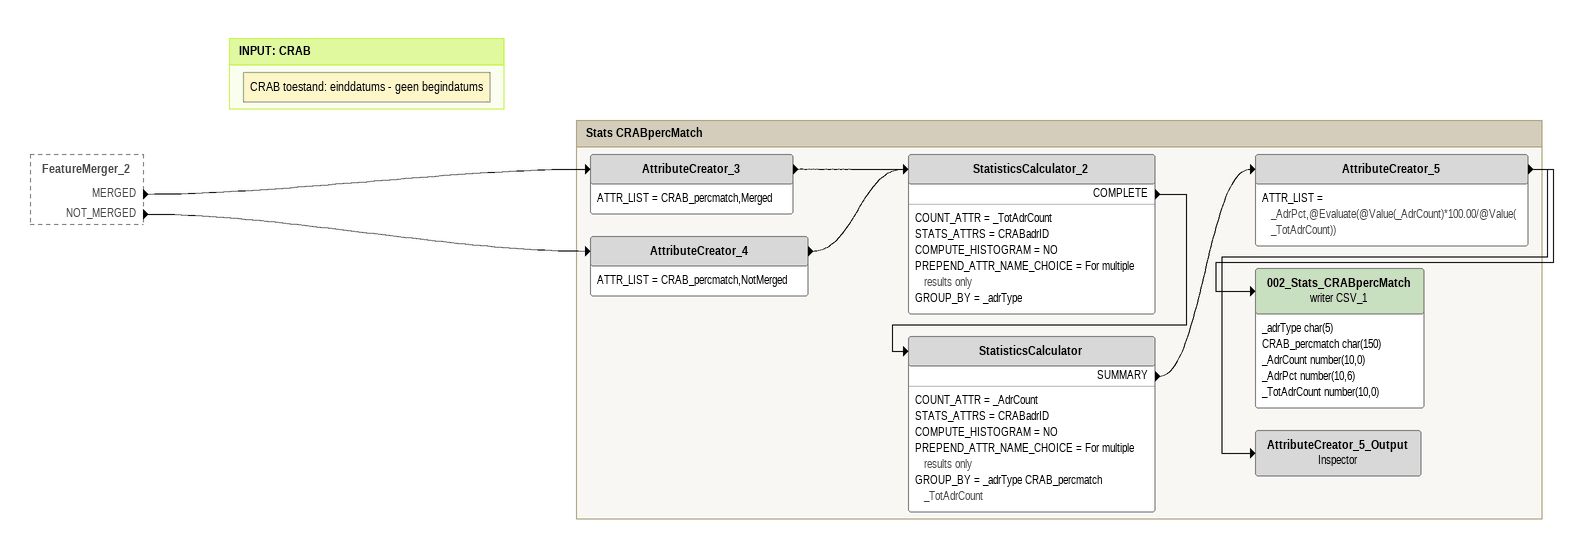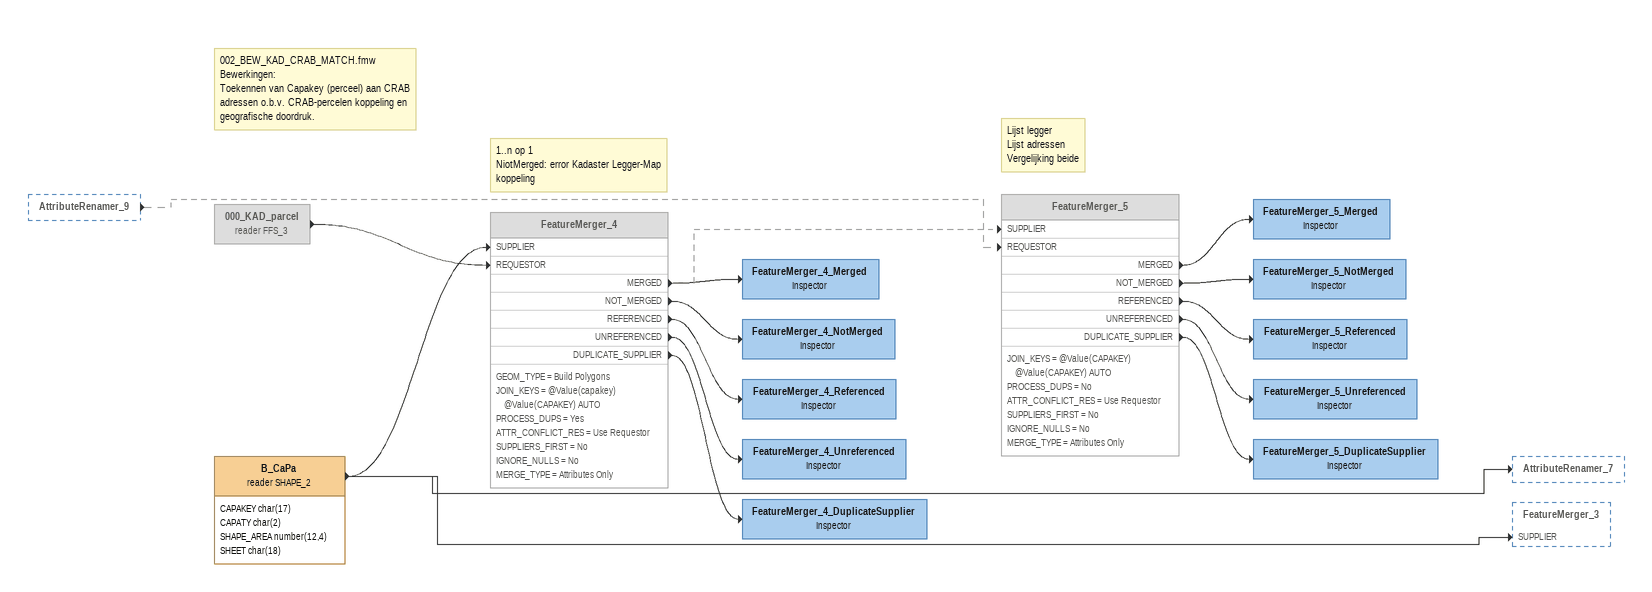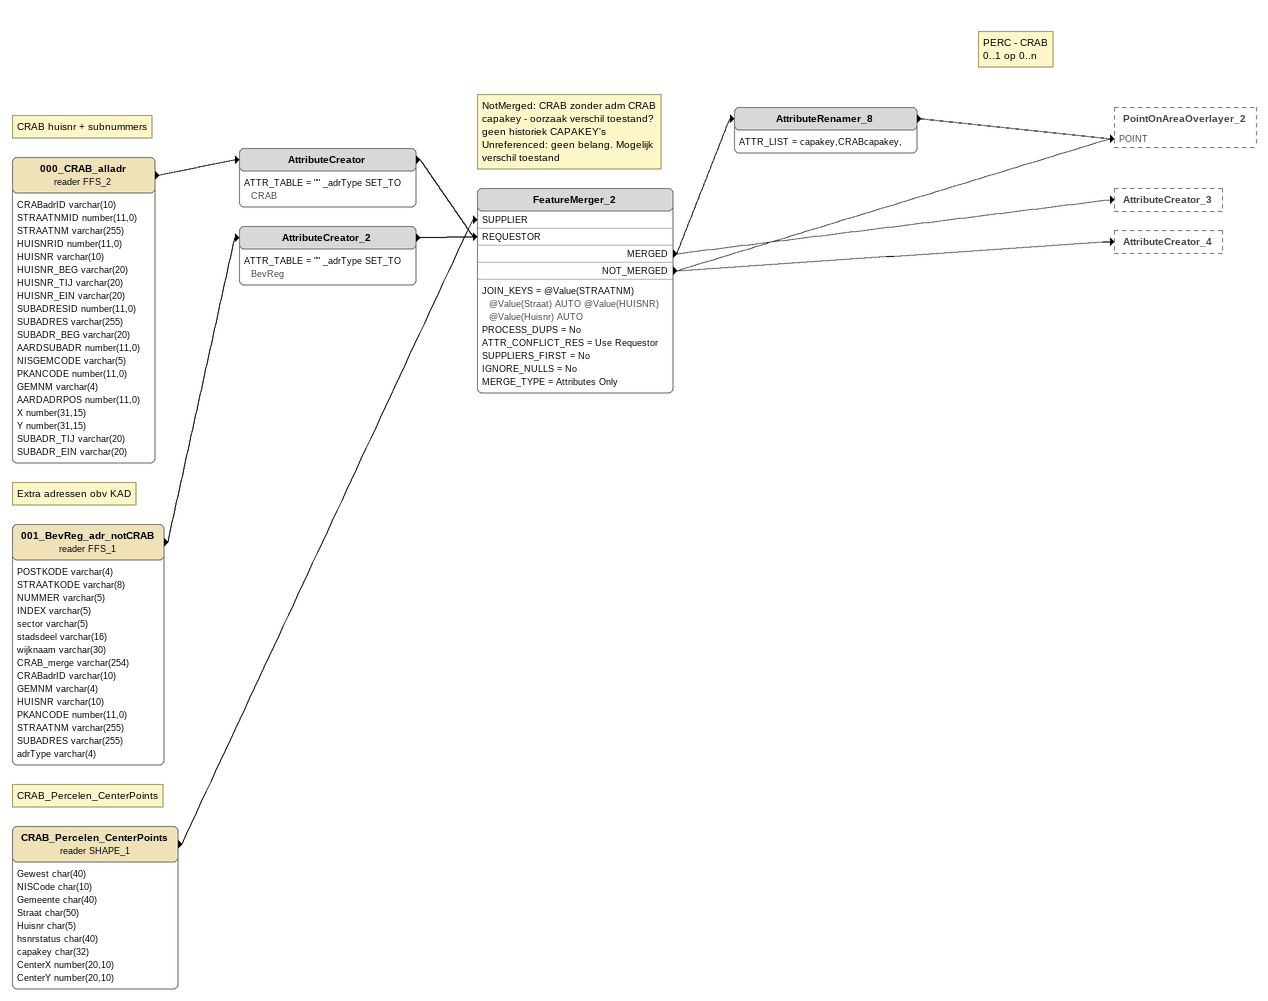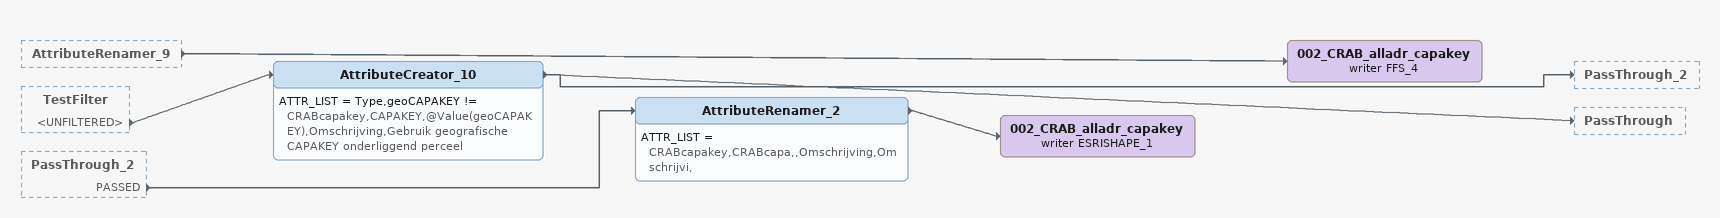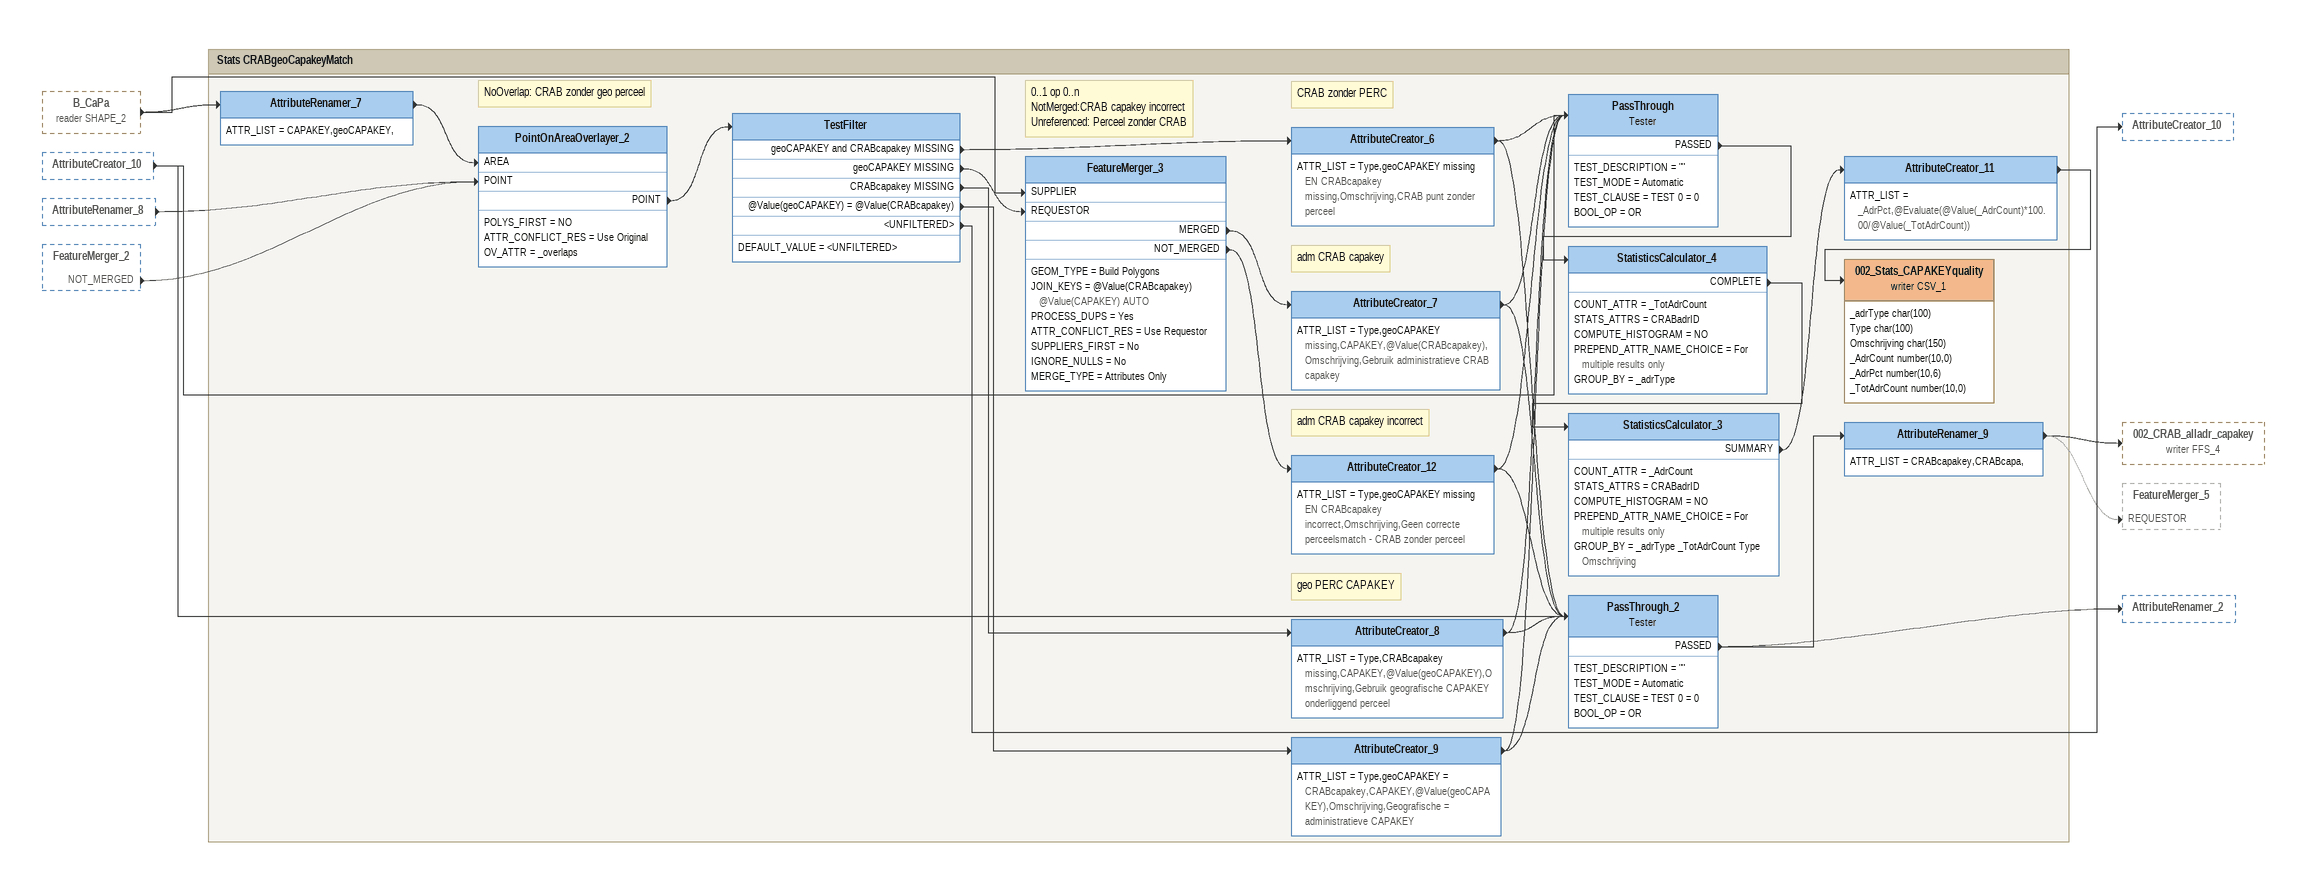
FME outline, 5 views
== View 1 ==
FeatureMerger_2 [outside]
    MERGED -> AttributeCreator_3
    NOT_MERGED -> AttributeCreator_4

Bookmark: Stats CRABpercMatch
AttributeCreator_3
    ATTR_LIST = CRAB_percmatch,Merged
    -> StatisticsCalculator_2
AttributeCreator_4
    ATTR_LIST = CRAB_percmatch,NotMerged
    -> StatisticsCalculator_2
StatisticsCalculator_2
    COUNT_ATTR = _TotAdrCount
    STATS_ATTRS = CRABadrID
    COMPUTE_HISTOGRAM = NO
    PREPEND_ATTR_NAME_CHOICE = For multiple results only
    GROUP_BY = _adrType
    COMPLETE -> StatisticsCalculator
StatisticsCalculator
    COUNT_ATTR = _AdrCount
    STATS_ATTRS = CRABadrID
    COMPUTE_HISTOGRAM = NO
    PREPEND_ATTR_NAME_CHOICE = For multiple results only
    GROUP_BY = _adrType CRAB_percmatch _TotAdrCount
    SUMMARY -> AttributeCreator_5
AttributeCreator_5
    ATTR_LIST = _AdrPct,@Evaluate(@Value(_AdrCount)*100.00/@Value(_TotAdrCount))
    -> AttributeCreator_5_Output
    -> 002_Stats_CRABpercMatch (writer CSV_1)
002_Stats_CRABpercMatch (writer CSV_1)
    attributes: _adrType char(5), CRAB_percmatch char(150), _AdrCount number(10,0), _AdrPct number(10,6), _TotAdrCount number(10,0)
AttributeCreator_5_Output: Inspector

Bookmark: INPUT: CRAB
Note: CRAB toestand: einddatums - geen begindatums

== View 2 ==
AttributeRenamer_9 [outside]
    -> FeatureMerger_5 [REQUESTOR] [off]
Note: 002_BEW_KAD_CRAB_MATCH.fmw / Bewerkingen: / Toekennen van Capakey (perceel) aan CRAB adressen o.b.v. CRAB-percelen koppeling en geografische doordruk.
000_KAD_parcel (reader FFS_3) [off]
    -> FeatureMerger_4 [REQUESTOR]
B_CaPa (reader SHAPE_2)
    attributes: CAPAKEY char(17), CAPATY char(2), SHAPE_AREA number(12,4), SHEET char(18)
    -> FeatureMerger_4 [SUPPLIER]
    -> AttributeRenamer_7
    -> FeatureMerger_3 [SUPPLIER]
Note: 1..n op 1 / NiotMerged: error Kadaster Legger-Map koppeling
FeatureMerger_4 [off]
    GEOM_TYPE = Build Polygons
    JOIN_KEYS = @Value(capakey) @Value(CAPAKEY) AUTO
    PROCESS_DUPS = Yes
    ATTR_CONFLICT_RES = Use Requestor
    SUPPLIERS_FIRST = No
    IGNORE_NULLS = No
    MERGE_TYPE = Attributes Only
    MERGED -> FeatureMerger_4_Merged
    MERGED -> FeatureMerger_5 [SUPPLIER] [off]
    NOT_MERGED -> FeatureMerger_4_NotMerged
    REFERENCED -> FeatureMerger_4_Referenced
    UNREFERENCED -> FeatureMerger_4_Unreferenced
    DUPLICATE_SUPPLIER -> FeatureMerger_4_DuplicateSupplier
FeatureMerger_4_Merged: Inspector
FeatureMerger_4_NotMerged: Inspector
FeatureMerger_4_Referenced: Inspector
FeatureMerger_4_Unreferenced: Inspector
FeatureMerger_4_DuplicateSupplier: Inspector
Note: Lijst legger / Lijst adressen / Vergelijking beide
FeatureMerger_5 [off]
    JOIN_KEYS = @Value(CAPAKEY) @Value(CAPAKEY) AUTO
    PROCESS_DUPS = No
    ATTR_CONFLICT_RES = Use Requestor
    SUPPLIERS_FIRST = No
    IGNORE_NULLS = No
    MERGE_TYPE = Attributes Only
    MERGED -> FeatureMerger_5_Merged
    NOT_MERGED -> FeatureMerger_5_NotMerged
    REFERENCED -> FeatureMerger_5_Referenced
    UNREFERENCED -> FeatureMerger_5_Unreferenced
    DUPLICATE_SUPPLIER -> FeatureMerger_5_DuplicateSupplier
FeatureMerger_5_Merged: Inspector
FeatureMerger_5_NotMerged: Inspector
FeatureMerger_5_Referenced: Inspector
FeatureMerger_5_Unreferenced: Inspector
FeatureMerger_5_DuplicateSupplier: Inspector

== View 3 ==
Note: CRAB huisnr + subnummers
000_CRAB_alladr (reader FFS_2)
    attributes: CRABadrID varchar(10), STRAATNMID number(11,0), STRAATNM varchar(255), HUISNRID number(11,0), HUISNR varchar(10), HUISNR_BEG varchar(20), HUISNR_TIJ varchar(20), HUISNR_EIN varchar(20), SUBADRESID number(11,0), SUBADRES varchar(255), SUBADR_BEG varchar(20), AARDSUBADR number(11,0), NISGEMCODE varchar(5), PKANCODE number(11,0), GEMNM varchar(4), AARDADRPOS number(11,0), X number(31,15), Y number(31,15), SUBADR_TIJ varchar(20), SUBADR_EIN varchar(20)
    -> AttributeCreator
AttributeCreator
    ATTR_TABLE = "" _adrType SET_TO CRAB
    -> FeatureMerger_2 [REQUESTOR]
Note: Extra adressen obv KAD
001_BevReg_adr_notCRAB (reader FFS_1)
    attributes: POSTKODE varchar(4), STRAATKODE varchar(8), NUMMER varchar(5), INDEX varchar(5), sector varchar(5), stadsdeel varchar(16), wijknaam varchar(30), CRAB_merge varchar(254), CRABadrID varchar(10), GEMNM varchar(4), HUISNR varchar(10), PKANCODE number(11,0), STRAATNM varchar(255), SUBADRES varchar(255), adrType varchar(4)
    -> AttributeCreator_2
AttributeCreator_2
    ATTR_TABLE = "" _adrType SET_TO BevReg
    -> FeatureMerger_2 [REQUESTOR]
Note: CRAB_Percelen_CenterPoints
CRAB_Percelen_CenterPoints (reader SHAPE_1)
    attributes: Gewest char(40), NISCode char(10), Gemeente char(40), Straat char(50), Huisnr char(5), hsnrstatus char(40), capakey char(32), CenterX number(20,10), CenterY number(20,10)
    -> FeatureMerger_2 [SUPPLIER]
Note: NotMerged: CRAB zonder adm CRAB capakey - oorzaak verschil toestand? geen historiek CAPAKEY's / Unreferenced: geen belang. Mogelijk verschil toestand
FeatureMerger_2
    JOIN_KEYS = @Value(STRAATNM) @Value(Straat) AUTO @Value(HUISNR) @Value(Huisnr) AUTO
    PROCESS_DUPS = No
    ATTR_CONFLICT_RES = Use Requestor
    SUPPLIERS_FIRST = No
    IGNORE_NULLS = No
    MERGE_TYPE = Attributes Only
    MERGED -> AttributeRenamer_8
    MERGED -> AttributeCreator_3
    NOT_MERGED -> PointOnAreaOverlayer_2 [POINT]
    NOT_MERGED -> AttributeCreator_4
Note: PERC - CRAB / 0..1 op 0..n
AttributeRenamer_8
    ATTR_LIST = capakey,CRABcapakey,
    -> PointOnAreaOverlayer_2 [POINT]

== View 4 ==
AttributeRenamer_9 [outside]
    -> 002_CRAB_alladr_capakey (writer FFS_4)
TestFilter [outside]
    <UNFILTERED> -> AttributeCreator_10
PassThrough_2 [outside]
    PASSED -> AttributeRenamer_2
AttributeCreator_10
    ATTR_LIST = Type,geoCAPAKEY != CRABcapakey,CAPAKEY,@Value(geoCAPAKEY),Omschrijving,Gebruik geografische CAPAKEY onderliggend perceel
    -> PassThrough_2
    -> PassThrough
002_CRAB_alladr_capakey (writer FFS_4)
AttributeRenamer_2
    ATTR_LIST = CRABcapakey,CRABcapa,,Omschrijving,Omschrijvi,
    -> 002_CRAB_alladr_capakey (writer ESRISHAPE_1)
002_CRAB_alladr_capakey (writer ESRISHAPE_1)

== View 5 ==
B_CaPa (reader SHAPE_2) [outside]
    -> AttributeRenamer_7
    -> FeatureMerger_3 [SUPPLIER]
AttributeCreator_10 [outside]
    -> PassThrough_2
    -> PassThrough
AttributeRenamer_8 [outside]
    -> PointOnAreaOverlayer_2 [POINT]
FeatureMerger_2 [outside]
    NOT_MERGED -> PointOnAreaOverlayer_2 [POINT]

Bookmark: Stats CRABgeoCapakeyMatch
AttributeRenamer_7
    ATTR_LIST = CAPAKEY,geoCAPAKEY,
    -> PointOnAreaOverlayer_2 [AREA]
Note: NoOverlap: CRAB zonder geo perceel
PointOnAreaOverlayer_2
    POLYS_FIRST = NO
    ATTR_CONFLICT_RES = Use Original
    OV_ATTR = _overlaps
    POINT -> TestFilter
TestFilter
    DEFAULT_VALUE = <UNFILTERED>
    geoCAPAKEY and CRABcapakey MISSING -> AttributeCreator_6
    geoCAPAKEY MISSING -> FeatureMerger_3 [REQUESTOR]
    CRABcapakey MISSING -> AttributeCreator_8
    @Value(geoCAPAKEY) = @Value(CRABcapakey) -> AttributeCreator_9
    <UNFILTERED> -> AttributeCreator_10
Note: CRAB zonder PERC
AttributeCreator_6
    ATTR_LIST = Type,geoCAPAKEY missing EN CRABcapakey missing,Omschrijving,CRAB punt zonder perceel
    -> PassThrough_2
    -> PassThrough
Note: 0..1 op 0..n / NotMerged:CRAB capakey incorrect / Unreferenced: Perceel zonder CRAB
FeatureMerger_3
    GEOM_TYPE = Build Polygons
    JOIN_KEYS = @Value(CRABcapakey) @Value(CAPAKEY) AUTO
    PROCESS_DUPS = Yes
    ATTR_CONFLICT_RES = Use Requestor
    SUPPLIERS_FIRST = No
    IGNORE_NULLS = No
    MERGE_TYPE = Attributes Only
    MERGED -> AttributeCreator_7
    NOT_MERGED -> AttributeCreator_12
Note: adm CRAB capakey
AttributeCreator_7
    ATTR_LIST = Type,geoCAPAKEY missing,CAPAKEY,@Value(CRABcapakey),Omschrijving,Gebruik administratieve CRAB capakey
    -> PassThrough_2
    -> PassThrough
Note: adm CRAB capakey incorrect
AttributeCreator_12
    ATTR_LIST = Type,geoCAPAKEY missing EN CRABcapakey incorrect,Omschrijving,Geen correcte perceelsmatch - CRAB zonder perceel
    -> PassThrough_2
    -> PassThrough
Note: geo PERC CAPAKEY
AttributeCreator_8
    ATTR_LIST = Type,CRABcapakey missing,CAPAKEY,@Value(geoCAPAKEY),Omschrijving,Gebruik geografische CAPAKEY onderliggend perceel
    -> PassThrough_2
    -> PassThrough
AttributeCreator_9
    ATTR_LIST = Type,geoCAPAKEY = CRABcapakey,CAPAKEY,@Value(geoCAPAKEY),Omschrijving,Geografische = administratieve CAPAKEY
    -> PassThrough_2
    -> PassThrough
PassThrough: Tester
    TEST_DESCRIPTION = ""
    TEST_MODE = Automatic
    TEST_CLAUSE = TEST 0 = 0
    BOOL_OP = OR
    PASSED -> StatisticsCalculator_4
StatisticsCalculator_4
    COUNT_ATTR = _TotAdrCount
    STATS_ATTRS = CRABadrID
    COMPUTE_HISTOGRAM = NO
    PREPEND_ATTR_NAME_CHOICE = For multiple results only
    GROUP_BY = _adrType
    COMPLETE -> StatisticsCalculator_3
StatisticsCalculator_3
    COUNT_ATTR = _AdrCount
    STATS_ATTRS = CRABadrID
    COMPUTE_HISTOGRAM = NO
    PREPEND_ATTR_NAME_CHOICE = For multiple results only
    GROUP_BY = _adrType _TotAdrCount Type Omschrijving
    SUMMARY -> AttributeCreator_11
AttributeCreator_11
    ATTR_LIST = _AdrPct,@Evaluate(@Value(_AdrCount)*100.00/@Value(_TotAdrCount))
    -> 002_Stats_CAPAKEYquality (writer CSV_1)
002_Stats_CAPAKEYquality (writer CSV_1)
    attributes: _adrType char(100), Type char(100), Omschrijving char(150), _AdrCount number(10,0), _AdrPct number(10,6), _TotAdrCount number(10,0)
PassThrough_2: Tester
    TEST_DESCRIPTION = ""
    TEST_MODE = Automatic
    TEST_CLAUSE = TEST 0 = 0
    BOOL_OP = OR
    PASSED -> AttributeRenamer_9
    PASSED -> AttributeRenamer_2
AttributeRenamer_9
    ATTR_LIST = CRABcapakey,CRABcapa,
    -> 002_CRAB_alladr_capakey (writer FFS_4)
    -> FeatureMerger_5 [REQUESTOR] [off]
